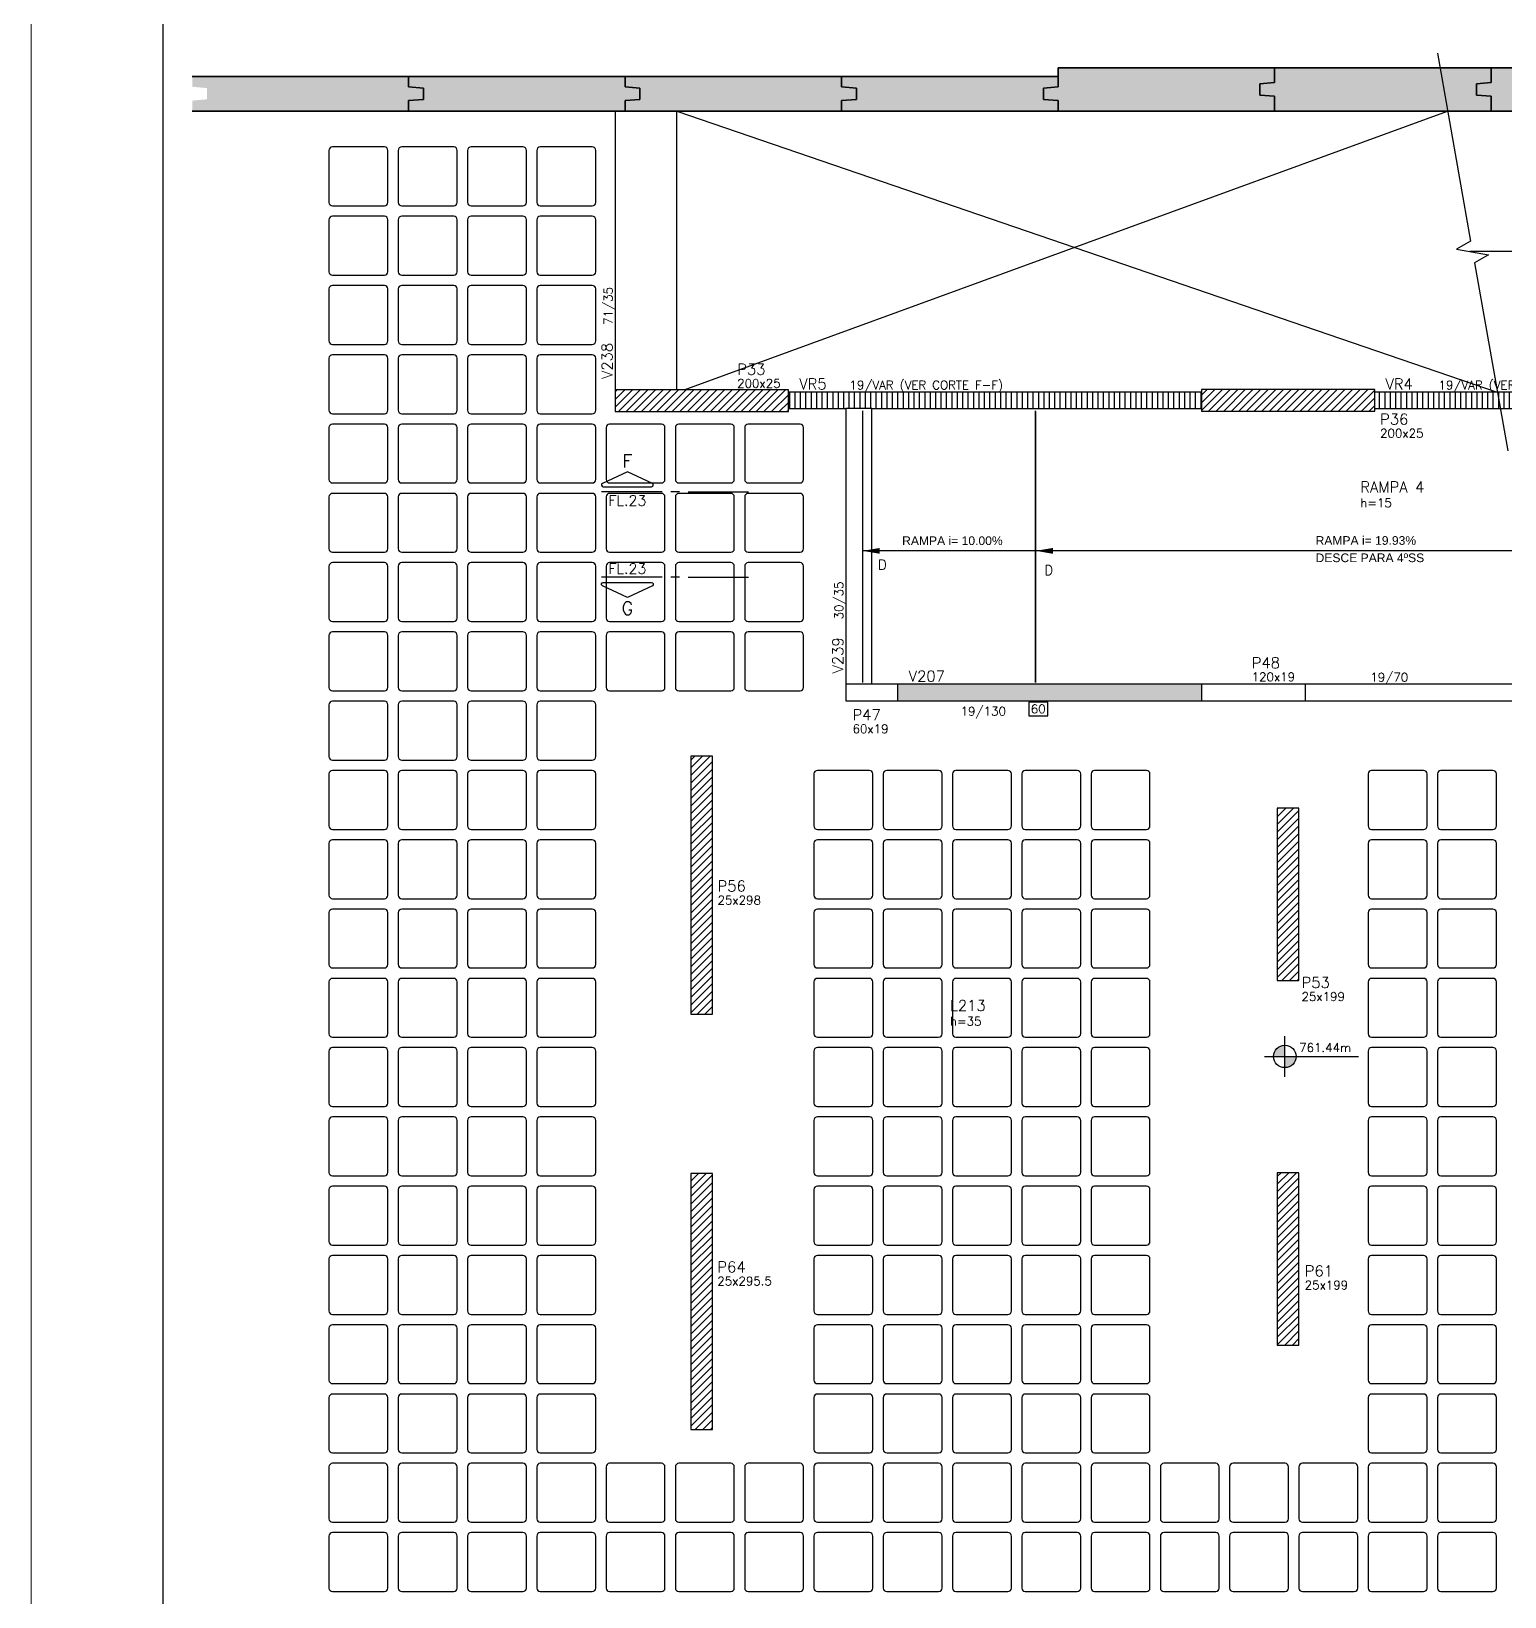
# Model space of a CAD drawing. Header units: millimetres. Extents: x 1860 to 8661, y -614 to 3837.
# Drawn here: x 1860 to 3561, y 933 to 2741 of the extents above; entities that cross this region are included whole.
import ezdxf
from ezdxf.enums import TextEntityAlignment as Align

# ---------------------------------------------------------------- set-up
doc = ezdxf.new("R2010")
doc.units = ezdxf.units.MM
for name, color, linetype in [('251', 5, 'Continuous'), ('F-AUX', 2, 'Continuous'), ('F-CORTE-INDICAÇÃO', 4, 'Continuous'), ('F-CUBETA', 1, 'Continuous'), ('F-HACHURA-DET', 1, 'Continuous'), ('F-LAJES-DIM', 2, 'Continuous'), ('F-LAJES-NOME', 4, 'Continuous'), ('F-NÍVEL-PLANTA', 2, 'Continuous'), ('F-PILARES-DIM', 172, 'Continuous'), ('F-PILARES-NOME', 170, 'Continuous'), ('F-SOLIDO-EST', 252, 'Continuous'), ('F-TEXTO', 6, 'Continuous'), ('F-VIGAS', 3, 'Continuous'), ('F-VIGAS-DIM', 2, 'Continuous'), ('F-VIGAS-NOME', 4, 'Continuous'), ('Pilares', 5, 'Continuous'), ('VIGA', 3, 'Continuous'), ('Vázio', 240, 'Continuous')]:
    doc.layers.add(name, color=color, linetype=linetype)
doc.layers.add('F-DESNIVEL-4', color=7, linetype='Continuous', true_color=0xc3f1b6)
doc.layers.add('FOLHA', color=255, linetype='Continuous', lineweight=5)
doc.styles.add('5385-ARQ-PB-BAS-PLA-TER-TORRE-A-106-TXT$0$R60-75', font='romans.shx', dxfattribs={"height": 0.1125})
doc.styles.add('MCP', font='romans.shx')
doc.styles.add('ROMANS', font='romans.shx')
doc.styles.get("Standard").update_dxf_attribs({"font": 'arial.ttf'})
pattern_1 = [(45, (3860.447, 999.075), (-4.419417, 4.419417), [])]
pattern_2 = [(90, (3860.447, 999.075), (-6.25, 4e-16), [])]

# ---------------------------------------------------------------- blocks, each defined once
blk = doc.blocks.new('_VAONER063650636500869008690')
at = {"layer": '251', "color": 1}
for p, q in [((-34, 30), (-34, -30)), ((30, 34), (-30, 34)), ((34, -30), (34, 30)), ((-30, -34), (30, -34))]:
    blk.add_line(p, q, dxfattribs=at)
for centre, start, end in [((-30, 30), 90, 180), ((30, 30), 0, 90), ((-30, -30), 180, 270), ((30, -30), 270, 0)]:
    blk.add_arc(centre, 4, start, end, dxfattribs=at)
blk = doc.blocks.new('Nível - Planta')
at = {"layer": 'F-NÍVEL-PLANTA'}
h = blk.add_hatch(color=71, dxfattribs=at)
h.paths.add_polyline_path([(0, 0), (0, 0.26, 0.414214), (-0.26, 0)])
h.paths.add_polyline_path([(0.26, 0), (0, 0), (0, -0.26, 0.414214)])
for p, q in [((0, -0.469), (0, 0.469)), ((-0.469, 0), (1.704, 0))]:
    blk.add_line(p, q, dxfattribs=at)
blk.add_circle((0, 0), 0.26, dxfattribs=at)
at = {"layer": 'F-TEXTO', "color": 3, "style": 'MCP'}
blk.add_attdef('NÍVEL', (0.333, 0.102), '', height=0.2, dxfattribs=at)
blk = doc.blocks.new('*U13')
at = {"layer": 'F-CORTE-INDICAÇÃO'}
for p, q in [((-100, 0), (-170, 0)), ((-80, 0), (-90, 0)), ((-70, 0), (0, 0))]:
    blk.add_line(p, q, dxfattribs=at)
blk.add_lwpolyline([(-112, 6, 0.802585), (-111.2, 9.8), (-140, 23.3), (-168.8, 9.8, 0.802585), (-168, 6)], format="xyb", close=True, dxfattribs=at)
at = {"layer": 'F-CORTE-INDICAÇÃO', "style": 'ROMANS'}
blk.add_attdef('CORTE', text='', height=15, dxfattribs=at).set_placement((-140, 35.8), align=Align.MIDDLE_CENTER)
at = {"layer": 'F-CORTE-INDICAÇÃO', "color": 2, "style": 'ROMANS'}
blk.add_attdef('FOLHA', text='', height=12, dxfattribs=at).set_placement((-140, -10), align=Align.MIDDLE_CENTER)
blk = doc.blocks.new('*U11')
at = {"layer": 'F-VIGAS-DIM', "color": 1}
blk.add_lwpolyline([(0, 0), (22, 0), (22, 16), (0, 16)], close=True, dxfattribs=at)
at = {"layer": 'F-VIGAS-DIM', "style": 'MCP'}
blk.add_attdef('DIM', text='', height=10, dxfattribs=at).set_placement((11, 8), align=Align.MIDDLE_CENTER)

msp = doc.modelspace()

# ---------------------------------------------------------------- hatches: boundary and pattern name
at = {"layer": 'F-DESNIVEL-4', "linetype": 'Continuous'}
h = msp.add_hatch(color=256, dxfattribs=at)
h.dxf.hatch_style = 1
h.paths.add_polyline_path([(3150.95, 1986.58), (2860.45, 1986.58), (2860.45, 1967.58), (3150.95, 1967.58)])
h = msp.add_hatch(color=256, dxfattribs=at)
h.dxf.hatch_style = 1
h.paths.add_polyline_path([(3210.95, 1986.58), (3150.95, 1986.58), (3150.95, 1967.58), (3210.95, 1967.58)])
at = {"layer": 'F-HACHURA-DET', "linetype": 'Continuous'}
h = msp.add_hatch(dxfattribs=at)
h.set_pattern_fill('LINE', color=256, scale=50, angle=90, style=0)
h.set_pattern_definition(pattern_2)
h.paths.add_polyline_path([(3210.95, 2305.08), (3210.95, 2324.08), (2815.45, 2324.08), (2733.95, 2324.08), (2733.95, 2305.08), (2800.45, 2305.08), (2830.45, 2305.08)])
h = msp.add_hatch(dxfattribs=at)
h.set_pattern_fill('LINE', color=256, scale=50, angle=90, style=0)
h.set_pattern_definition(pattern_2)
h.paths.add_polyline_path([(3641.45, 2305.08), (3641.45, 2324.08), (3410.95, 2324.08), (3410.95, 2305.08)])
at = {"layer": 'F-SOLIDO-EST'}
h = msp.add_hatch(color=256, dxfattribs=at)
h.dxf.hatch_style = 1
h.paths.add_polyline_path([(3278.45, 2680.08), (3295.45, 2681.58), (3295.45, 2698.58), (3045.45, 2698.58), (3045.45, 2676.58), (3028.45, 2675.08), (3028.45, 2662.08), (3045.45, 2660.58), (3045.45, 2648.58), (3295.45, 2648.58), (3295.45, 2665.58), (3278.45, 2667.08)])
h = msp.add_hatch(color=256, dxfattribs=at)
h.dxf.hatch_style = 1
h.paths.add_polyline_path([(3528.45, 2680.08), (3545.45, 2681.58), (3545.45, 2698.58), (3295.45, 2698.58), (3295.45, 2681.58), (3278.45, 2680.08), (3278.45, 2667.08), (3295.45, 2665.58), (3295.45, 2648.58), (3545.45, 2648.58), (3545.45, 2665.58), (3528.45, 2667.08)])
h = msp.add_hatch(color=256, dxfattribs=at)
h.dxf.hatch_style = 1
h.paths.add_polyline_path([(3795.45, 2698.58), (3545.45, 2698.58), (3545.45, 2681.58), (3528.45, 2680.08), (3528.45, 2667.08), (3545.45, 2665.58), (3545.45, 2648.58), (3795.45, 2648.58), (3795.45, 2665.58), (3778.45, 2667.08), (3778.45, 2680.08), (3795.45, 2681.58)])
h = msp.add_hatch(color=256, dxfattribs=at)
h.dxf.hatch_style = 1
h.paths.add_polyline_path([(2312.45, 2675.08), (2295.45, 2676.58), (2295.45, 2688.58), (2045.45, 2688.58), (2045.45, 2676.58), (2062.45, 2675.08), (2062.45, 2662.08), (2045.45, 2660.58), (2045.45, 2648.58), (2295.45, 2648.58), (2295.45, 2660.58), (2312.45, 2662.08)])
h = msp.add_hatch(color=256, dxfattribs=at)
h.dxf.hatch_style = 1
h.paths.add_polyline_path([(2562.45, 2675.08), (2545.45, 2676.58), (2545.45, 2688.58), (2295.45, 2688.58), (2295.45, 2676.58), (2312.45, 2675.08), (2312.45, 2662.08), (2295.45, 2660.58), (2295.45, 2648.58), (2545.45, 2648.58), (2545.45, 2660.58), (2562.45, 2662.08)])
h = msp.add_hatch(color=256, dxfattribs=at)
h.dxf.hatch_style = 1
h.paths.add_polyline_path([(2812.45, 2675.08), (2795.45, 2676.58), (2795.45, 2688.58), (2545.45, 2688.58), (2545.45, 2676.58), (2562.45, 2675.08), (2562.45, 2662.08), (2545.45, 2660.58), (2545.45, 2648.58), (2795.45, 2648.58), (2795.45, 2660.58), (2812.45, 2662.08)])
h = msp.add_hatch(color=256, dxfattribs=at)
h.dxf.hatch_style = 1
h.paths.add_polyline_path([(3028.45, 2675.08), (3045.45, 2676.58), (3045.45, 2688.58), (2795.45, 2688.58), (2795.45, 2676.58), (2812.45, 2675.08), (2812.45, 2662.08), (2795.45, 2660.58), (2795.45, 2648.58), (3045.45, 2648.58), (3045.45, 2660.58), (3028.45, 2662.08)])
at = {"layer": 'Pilares', "linetype": 'Continuous'}
h = msp.add_hatch(dxfattribs=at)
h.set_pattern_fill('ANSI31', color=256, scale=50, style=0)
h.set_pattern_definition(pattern_1)
h.paths.add_polyline_path([(2533.95, 2301.58), (2733.95, 2301.58), (2733.95, 2326.58), (2533.95, 2326.58)], flags=16)
h = msp.add_hatch(dxfattribs=at)
h.set_pattern_fill('ANSI31', color=256, scale=50, style=0)
h.set_pattern_definition(pattern_1)
h.paths.add_polyline_path([(3210.95, 2302.08), (3410.95, 2302.08), (3410.95, 2327.08), (3210.95, 2327.08)], flags=16)
h = msp.add_hatch(dxfattribs=at)
h.set_pattern_fill('ANSI31', color=256, scale=50, style=0)
h.set_pattern_definition(pattern_1)
h.paths.add_polyline_path([(2621.45, 1605.58), (2646.45, 1605.58), (2646.45, 1903.58), (2621.45, 1903.58)], flags=16)
h = msp.add_hatch(dxfattribs=at)
h.set_pattern_fill('ANSI31', color=256, scale=50, style=0)
h.set_pattern_definition(pattern_1)
h.paths.add_polyline_path([(3298.45, 1644.58), (3323.45, 1644.58), (3323.45, 1843.58), (3298.45, 1843.58)], flags=16)
h = msp.add_hatch(dxfattribs=at)
h.set_pattern_fill('ANSI31', color=256, scale=50, style=0)
h.set_pattern_definition(pattern_1)
h.paths.add_polyline_path([(2621.45, 1126.08), (2646.45, 1126.08), (2646.45, 1421.58), (2621.45, 1421.58)], flags=16)
h = msp.add_hatch(dxfattribs=at)
h.set_pattern_fill('ANSI31', color=256, scale=50, style=0)
h.set_pattern_definition(pattern_1)
h.paths.add_polyline_path([(3298.45, 1223.58), (3323.45, 1223.58), (3323.45, 1422.58), (3298.45, 1422.58)], flags=16)

# ---------------------------------------------------------------- linework, layer by layer
at = {"color": 30}
msp.add_line((2012.11, -552.63), (2012.11, 3776.4), dxfattribs=at)
at = {"layer": 'F-AUX', "color": 1}
for p, q in [((4554.45, 2486.33), (3520.98, 2486.33)), ((2819.45, 2302.58), (2819.45, 1988.58)), ((3019.45, 1988.58), (3019.45, 2302.58)), ((3019.45, 2301.58), (3019.45, 1988.58))]:
    msp.add_line(p, q, dxfattribs=at)
for points in [[(3483.31, 2715.46), (3521.74, 2498.4), (3505.54, 2489.04), (3542.4, 2482.56), (3526.2, 2473.2), (3564.59, 2256.13)], [(3677.45, 2140.72), (2819.45, 2140.72)]]:
    msp.add_lwpolyline(points, dxfattribs=at)
for points in [[(2839.44, 2137.36), (2819.45, 2140.72), (2839.45, 2144.03)], [(3039.44, 2137.36), (3019.45, 2140.72), (3039.45, 2144.03)]]:
    msp.add_solid(points, dxfattribs=at)
at = {"layer": 'F-VIGAS'}
for p, q in [((3295.45, 2698.58), (3045.45, 2698.58)), ((3045.45, 2698.58), (3045.45, 2676.58)), ((3045.45, 2676.58), (3045.45, 2698.58)), ((3045.45, 2698.58), (3295.45, 2698.58)), ((3295.45, 2681.58), (3295.45, 2698.58)), ((3295.45, 2698.58), (3295.45, 2681.58)), ((3545.45, 2698.58), (3295.45, 2698.58)), ((3295.45, 2698.58), (3295.45, 2681.58)), ((3295.45, 2681.58), (3295.45, 2698.58)), ((3295.45, 2698.58), (3545.45, 2698.58)), ((3545.45, 2681.58), (3545.45, 2698.58)), ((3545.45, 2698.58), (3545.45, 2681.58)), ((3795.45, 2698.58), (3545.45, 2698.58)), ((3545.45, 2698.58), (3545.45, 2681.58)), ((3545.45, 2681.58), (3545.45, 2698.58)), ((3545.45, 2698.58), (3795.45, 2698.58)), ((2295.45, 2688.58), (2045.45, 2688.58)), ((2045.45, 2688.58), (2295.45, 2688.58)), ((2295.45, 2676.58), (2295.45, 2688.58)), ((2295.45, 2688.58), (2295.45, 2676.58)), ((2545.45, 2688.58), (2295.45, 2688.58)), ((2295.45, 2688.58), (2295.45, 2676.58)), ((2295.45, 2676.58), (2295.45, 2688.58)), ((2295.45, 2688.58), (2545.45, 2688.58)), ((2312.45, 2675.08), (2295.45, 2676.58)), ((2295.45, 2676.58), (2312.45, 2675.08)), ((2295.45, 2676.58), (2312.45, 2675.08)), ((2312.45, 2675.08), (2295.45, 2676.58)), ((2545.45, 2676.58), (2545.45, 2688.58)), ((2545.45, 2688.58), (2545.45, 2676.58)), ((2795.45, 2688.58), (2545.45, 2688.58)), ((2545.45, 2688.58), (2545.45, 2676.58)), ((2545.45, 2676.58), (2545.45, 2688.58)), ((2545.45, 2688.58), (2795.45, 2688.58)), ((2562.45, 2675.08), (2545.45, 2676.58)), ((2545.45, 2676.58), (2562.45, 2675.08)), ((2545.45, 2676.58), (2562.45, 2675.08)), ((2562.45, 2675.08), (2545.45, 2676.58)), ((2795.45, 2676.58), (2795.45, 2688.58)), ((2795.45, 2688.58), (2795.45, 2676.58)), ((3045.45, 2688.58), (2795.45, 2688.58)), ((2795.45, 2688.58), (2795.45, 2676.58)), ((2795.45, 2676.58), (2795.45, 2688.58)), ((2795.45, 2688.58), (3045.45, 2688.58)), ((2812.45, 2675.08), (2795.45, 2676.58)), ((2795.45, 2676.58), (2812.45, 2675.08)), ((2795.45, 2676.58), (2812.45, 2675.08)), ((2812.45, 2675.08), (2795.45, 2676.58)), ((3045.45, 2676.58), (3028.45, 2675.08)), ((3028.45, 2675.08), (3045.45, 2676.58)), ((3028.45, 2675.08), (3045.45, 2676.58)), ((3045.45, 2676.58), (3028.45, 2675.08)), ((3045.45, 2676.58), (3045.45, 2688.58)), ((3045.45, 2688.58), (3045.45, 2676.58)), ((3278.45, 2680.08), (3295.45, 2681.58)), ((3295.45, 2681.58), (3278.45, 2680.08)), ((3295.45, 2681.58), (3278.45, 2680.08)), ((3278.45, 2680.08), (3295.45, 2681.58)), ((3278.45, 2667.08), (3278.45, 2680.08)), ((3278.45, 2680.08), (3278.45, 2667.08)), ((3278.45, 2680.08), (3278.45, 2667.08)), ((3278.45, 2667.08), (3278.45, 2680.08)), ((3528.45, 2680.08), (3545.45, 2681.58)), ((3545.45, 2681.58), (3528.45, 2680.08)), ((3545.45, 2681.58), (3528.45, 2680.08)), ((3528.45, 2680.08), (3545.45, 2681.58)), ((3528.45, 2667.08), (3528.45, 2680.08)), ((3528.45, 2680.08), (3528.45, 2667.08)), ((3528.45, 2680.08), (3528.45, 2667.08)), ((3528.45, 2667.08), (3528.45, 2680.08)), ((2295.45, 2660.58), (2312.45, 2662.08)), ((2312.45, 2662.08), (2295.45, 2660.58)), ((2312.45, 2662.08), (2295.45, 2660.58)), ((2295.45, 2660.58), (2312.45, 2662.08)), ((2295.45, 2648.58), (2295.45, 2660.58)), ((2295.45, 2660.58), (2295.45, 2648.58)), ((2295.45, 2660.58), (2295.45, 2648.58)), ((2295.45, 2648.58), (2295.45, 2660.58)), ((2312.45, 2662.08), (2312.45, 2675.08)), ((2312.45, 2675.08), (2312.45, 2662.08)), ((2312.45, 2675.08), (2312.45, 2662.08)), ((2312.45, 2662.08), (2312.45, 2675.08)), ((2545.45, 2660.58), (2562.45, 2662.08)), ((2562.45, 2662.08), (2545.45, 2660.58)), ((2562.45, 2662.08), (2545.45, 2660.58)), ((2545.45, 2660.58), (2562.45, 2662.08)), ((2545.45, 2648.58), (2545.45, 2660.58)), ((2545.45, 2660.58), (2545.45, 2648.58)), ((2545.45, 2660.58), (2545.45, 2648.58)), ((2545.45, 2648.58), (2545.45, 2660.58)), ((2562.45, 2662.08), (2562.45, 2675.08)), ((2562.45, 2675.08), (2562.45, 2662.08)), ((2562.45, 2675.08), (2562.45, 2662.08)), ((2562.45, 2662.08), (2562.45, 2675.08)), ((2795.45, 2660.58), (2812.45, 2662.08)), ((2812.45, 2662.08), (2795.45, 2660.58)), ((2812.45, 2662.08), (2795.45, 2660.58)), ((2795.45, 2660.58), (2812.45, 2662.08)), ((2795.45, 2648.58), (2795.45, 2660.58)), ((2795.45, 2660.58), (2795.45, 2648.58)), ((2795.45, 2660.58), (2795.45, 2648.58)), ((2795.45, 2648.58), (2795.45, 2660.58)), ((2812.45, 2662.08), (2812.45, 2675.08)), ((2812.45, 2675.08), (2812.45, 2662.08)), ((2812.45, 2675.08), (2812.45, 2662.08)), ((2812.45, 2662.08), (2812.45, 2675.08)), ((3028.45, 2675.08), (3028.45, 2662.08)), ((3028.45, 2662.08), (3028.45, 2675.08)), ((3028.45, 2662.08), (3028.45, 2675.08)), ((3028.45, 2675.08), (3028.45, 2662.08)), ((3028.45, 2662.08), (3045.45, 2660.58)), ((3045.45, 2660.58), (3028.45, 2662.08)), ((3045.45, 2660.58), (3028.45, 2662.08)), ((3028.45, 2662.08), (3045.45, 2660.58)), ((3045.45, 2660.58), (3045.45, 2648.58)), ((3045.45, 2648.58), (3045.45, 2660.58)), ((3045.45, 2648.58), (3045.45, 2660.58)), ((3045.45, 2660.58), (3045.45, 2648.58)), ((3295.45, 2665.58), (3278.45, 2667.08)), ((3278.45, 2667.08), (3295.45, 2665.58)), ((3278.45, 2667.08), (3295.45, 2665.58)), ((3295.45, 2665.58), (3278.45, 2667.08)), ((3295.45, 2648.58), (3295.45, 2665.58)), ((3295.45, 2665.58), (3295.45, 2648.58)), ((3295.45, 2665.58), (3295.45, 2648.58)), ((3295.45, 2648.58), (3295.45, 2665.58)), ((3545.45, 2665.58), (3528.45, 2667.08)), ((3528.45, 2667.08), (3545.45, 2665.58)), ((3528.45, 2667.08), (3545.45, 2665.58)), ((3545.45, 2665.58), (3528.45, 2667.08)), ((3545.45, 2648.58), (3545.45, 2665.58)), ((3545.45, 2665.58), (3545.45, 2648.58)), ((3545.45, 2665.58), (3545.45, 2648.58)), ((3545.45, 2648.58), (3545.45, 2665.58)), ((2045.45, 2648.58), (2295.45, 2648.58)), ((2295.45, 2648.58), (2045.45, 2648.58)), ((2295.45, 2648.58), (2545.45, 2648.58)), ((2545.45, 2648.58), (2295.45, 2648.58)), ((2545.45, 2648.58), (2795.45, 2648.58)), ((2795.45, 2648.58), (2545.45, 2648.58)), ((2795.45, 2648.58), (3045.45, 2648.58)), ((3045.45, 2648.58), (2795.45, 2648.58)), ((3045.45, 2648.58), (3295.45, 2648.58)), ((3295.45, 2648.58), (3045.45, 2648.58)), ((3295.45, 2648.58), (3545.45, 2648.58)), ((3545.45, 2648.58), (3295.45, 2648.58)), ((3545.45, 2648.58), (3795.45, 2648.58)), ((3795.45, 2648.58), (3545.45, 2648.58))]:
    msp.add_line(p, q, dxfattribs=at)
at = {"layer": 'FOLHA', "lineweight": 5}
msp.add_line((1859.7, -613.6), (1859.7, 3837.36), dxfattribs=at)
at = {"layer": 'Pilares', "linetype": 'Continuous'}
for points in [[(2533.95, 2301.58), (2733.95, 2301.58), (2733.95, 2326.58), (2533.95, 2326.58), (2533.95, 2301.58)], [(3210.95, 2302.08), (3410.95, 2302.08), (3410.95, 2327.08), (3210.95, 2327.08), (3210.95, 2302.08)], [(2800.45, 1967.58), (2860.45, 1967.58), (2860.45, 1986.58), (2800.45, 1986.58), (2800.45, 1967.58)], [(3210.95, 1967.58), (3330.95, 1967.58), (3330.95, 1986.58), (3210.95, 1986.58), (3210.95, 1967.58)], [(2621.45, 1605.58), (2646.45, 1605.58), (2646.45, 1903.58), (2621.45, 1903.58), (2621.45, 1605.58)], [(3298.45, 1644.58), (3323.45, 1644.58), (3323.45, 1843.58), (3298.45, 1843.58), (3298.45, 1644.58)], [(2621.45, 1126.08), (2646.45, 1126.08), (2646.45, 1421.58), (2621.45, 1421.58), (2621.45, 1126.08)], [(3298.45, 1223.58), (3323.45, 1223.58), (3323.45, 1422.58), (3298.45, 1422.58), (3298.45, 1223.58)]]:
    msp.add_lwpolyline(points, dxfattribs=at)
at = {"layer": 'VIGA'}
for points in [[(2533.95, 2648.58), (2533.95, 2326.58)], [(2604.95, 2326.58), (2604.95, 2648.58)], [(2815.45, 2324.08), (2733.95, 2324.08)], [(3210.95, 2324.08), (2815.45, 2324.08)], [(3641.45, 2324.08), (3410.95, 2324.08)], [(2733.95, 2305.08), (2800.45, 2305.08)], [(2800.45, 2305.08), (2800.45, 1986.58)], [(2830.45, 2305.08), (2800.45, 2305.08)], [(2830.45, 1986.58), (2830.45, 2305.08)], [(2830.45, 2305.08), (3210.95, 2305.08)], [(3410.95, 2305.08), (3641.45, 2305.08)], [(3210.95, 1986.58), (2860.45, 1986.58)], [(3650.95, 1986.58), (3330.95, 1986.58)], [(2860.45, 1967.58), (3210.95, 1967.58)], [(3330.95, 1967.58), (3641.45, 1967.58)]]:
    msp.add_lwpolyline(points, dxfattribs=at)
at = {"layer": 'Vázio'}
for p, q in [((2604.95, 2648.58), (3552.58, 2324.08)), ((2613.69, 2326.58), (3495.15, 2648.58))]:
    msp.add_line(p, q, dxfattribs=at)

# ---------------------------------------------------------------- block references
at = {"layer": 'F-CORTE-INDICAÇÃO', "linetype": 'Continuous'}
msp.add_blockref('*U13', (2688.05, 2208.81), dxfattribs=at).add_auto_attribs({'FOLHA': 'FL.23', 'CORTE': 'F'})
ref = msp.add_blockref('*U13', (2688.05, 2110.2), dxfattribs=dict(at, xscale=-1, rotation=180))
ref.add_attrib('FOLHA', 'FL.23', dxfattribs={"color": 2, "height": 12, "style": 'ROMANS'}).set_placement((2548.05, 2120.2), align=Align.MIDDLE_CENTER)
ref.add_attrib('CORTE', 'G', dxfattribs={"height": 15, "style": 'ROMANS'}).set_placement((2548.05, 2074.44), align=Align.MIDDLE_CENTER)
at = {"layer": 'F-CUBETA'}
for p in [(2237.45, 2573.08), (2317.45, 2573.08), (2397.45, 2573.08), (2477.45, 2573.08), (2237.45, 2493.08), (2317.45, 2493.08), (2397.45, 2493.08), (2477.45, 2493.08), (2237.45, 2413.08), (2317.45, 2413.08), (2397.45, 2413.08), (2477.45, 2413.08), (2237.45, 2333.08), (2317.45, 2333.08), (2397.45, 2333.08), (2477.45, 2333.08), (2237.45, 2253.08), (2317.45, 2253.08), (2397.45, 2253.08), (2477.45, 2253.08), (2557.45, 2253.08), (2637.45, 2253.08), (2717.45, 2253.08), (2237.45, 2173.08), (2317.45, 2173.08), (2397.45, 2173.08), (2477.45, 2173.08), (2557.45, 2173.08), (2637.45, 2173.08), (2717.45, 2173.08), (2237.45, 2093.08), (2317.45, 2093.08), (2397.45, 2093.08), (2477.45, 2093.08), (2557.45, 2093.08), (2637.45, 2093.08), (2717.45, 2093.08), (2237.45, 2013.08), (2317.45, 2013.08), (2397.45, 2013.08), (2477.45, 2013.08), (2557.45, 2013.08), (2637.45, 2013.08), (2717.45, 2013.08), (2237.45, 1933.08), (2317.45, 1933.08), (2397.45, 1933.08), (2477.45, 1933.08), (2237.45, 1853.08), (2317.45, 1853.08), (2397.45, 1853.08), (2477.45, 1853.08), (2797.45, 1853.08), (2877.45, 1853.08), (2957.45, 1853.08), (3037.45, 1853.08), (3117.45, 1853.08), (3437.45, 1853.08), (3517.45, 1853.08), (2237.45, 1773.08), (2317.45, 1773.08), (2397.45, 1773.08), (2477.45, 1773.08), (2797.45, 1773.08), (2877.45, 1773.08), (2957.45, 1773.08), (3037.45, 1773.08), (3117.45, 1773.08), (3437.45, 1773.08), (3517.45, 1773.08), (2237.45, 1693.08), (2317.45, 1693.08), (2397.45, 1693.08), (2477.45, 1693.08), (2797.45, 1693.08), (2877.45, 1693.08), (2957.45, 1693.08), (3037.45, 1693.08), (3117.45, 1693.08), (3437.45, 1693.08), (3517.45, 1693.08), (2237.45, 1613.08), (2317.45, 1613.08), (2397.45, 1613.08), (2477.45, 1613.08), (2797.45, 1613.08), (2877.45, 1613.08), (2957.45, 1613.08), (3037.45, 1613.08), (3117.45, 1613.08), (3437.45, 1613.08), (3517.45, 1613.08), (2237.45, 1533.08), (2317.45, 1533.08), (2397.45, 1533.08), (2477.45, 1533.08), (2797.45, 1533.08), (2877.45, 1533.08), (2957.45, 1533.08), (3037.45, 1533.08), (3117.45, 1533.08), (3437.45, 1533.08), (3517.45, 1533.08), (2237.45, 1453.08), (2317.45, 1453.08), (2397.45, 1453.08), (2477.45, 1453.08), (2797.45, 1453.08), (2877.45, 1453.08), (2957.45, 1453.08), (3037.45, 1453.08), (3117.45, 1453.08), (3437.45, 1453.08), (3517.45, 1453.08), (2237.45, 1373.08), (2317.45, 1373.08), (2397.45, 1373.08), (2477.45, 1373.08), (2797.45, 1373.08), (2877.45, 1373.08), (2957.45, 1373.08), (3037.45, 1373.08), (3117.45, 1373.08), (3437.45, 1373.08), (3517.45, 1373.08), (2237.45, 1293.08), (2317.45, 1293.08), (2397.45, 1293.08), (2477.45, 1293.08), (2797.45, 1293.08), (2877.45, 1293.08), (2957.45, 1293.08), (3037.45, 1293.08), (3117.45, 1293.08), (3437.45, 1293.08), (3517.45, 1293.08), (2237.45, 1213.08), (2317.45, 1213.08), (2397.45, 1213.08), (2477.45, 1213.08), (2797.45, 1213.08), (2877.45, 1213.08), (2957.45, 1213.08), (3037.45, 1213.08), (3117.45, 1213.08), (3437.45, 1213.08), (3517.45, 1213.08), (2237.45, 1133.08), (2317.45, 1133.08), (2397.45, 1133.08), (2477.45, 1133.08), (2797.45, 1133.08), (2877.45, 1133.08), (2957.45, 1133.08), (3037.45, 1133.08), (3117.45, 1133.08), (3437.45, 1133.08), (3517.45, 1133.08), (2237.45, 1053.08), (2317.45, 1053.08), (2397.45, 1053.08), (2477.45, 1053.08), (2557.45, 1053.08), (2637.45, 1053.08), (2717.45, 1053.08), (2797.45, 1053.08), (2877.45, 1053.08), (2957.45, 1053.08), (3037.45, 1053.08), (3117.45, 1053.08), (3197.45, 1053.08), (3277.45, 1053.08), (3357.45, 1053.08), (3437.45, 1053.08), (3517.45, 1053.08), (2237.45, 973.08), (2317.45, 973.08), (2397.45, 973.08), (2477.45, 973.08), (2557.45, 973.08), (2637.45, 973.08), (2717.45, 973.08), (2797.45, 973.08), (2877.45, 973.08), (2957.45, 973.08), (3037.45, 973.08), (3117.45, 973.08), (3197.45, 973.08), (3277.45, 973.08), (3357.45, 973.08), (3437.45, 973.08), (3517.45, 973.08)]:
    msp.add_blockref('_VAONER063650636500869008690', p, dxfattribs=at)
at = {"layer": 'F-NÍVEL-PLANTA', "linetype": 'Continuous', "xscale": 50, "yscale": 50, "zscale": 50}
msp.add_blockref('Nível - Planta', (3307.14, 1556.95), dxfattribs=at).add_auto_attribs({'NÍVEL': '761.44m'})
at = {"layer": 'F-VIGAS-DIM', "linetype": 'Continuous'}
msp.add_blockref('*U11', (3011.4, 1950.16), dxfattribs=at).add_auto_attribs({'DIM': '60'})

# ---------------------------------------------------------------- texts
at = {"layer": 'F-AUX', "char_height": 10, "width": 201.1437, "attachment_point": 1, "line_spacing_factor": 0.941778}
for s, insert in [('RAMPA i= 10.00%', (2865.31, 2157.43)), ('RAMPA i= 19.93%', (3342.73, 2157.68)), ('DESCE PARA 4ºSS', (3342.73, 2137.68))]:
    msp.add_mtext(s, dxfattribs=dict(at, insert=insert))
at = {"layer": 'F-AUX', "char_height": 11.25, "width": 61.3796, "attachment_point": 7, "style": '5385-ARQ-PB-BAS-PLA-TER-TORRE-A-106-TXT$0$R60-75'}
for insert in [(2837.4, 2119.12), (3029.66, 2112.76)]:
    msp.add_mtext('D', dxfattribs=dict(at, insert=insert))
at = {"layer": 'F-LAJES-DIM', "linetype": 'Continuous', "style": 'MCP'}
for s, p in [('h=15', (3394.36, 2191.11)), ('h=35', (2920.49, 1592.47))]:
    msp.add_text(s, height=10, dxfattribs=at).set_placement(p)
at = {"layer": 'F-LAJES-NOME', "linetype": 'Continuous', "style": 'MCP'}
for s, p in [('RAMPA 4', (3394.36, 2208.11)), ('L213', (2920.49, 1609.47))]:
    msp.add_text(s, height=12.5, dxfattribs=at).set_placement(p)
at = {"layer": 'F-PILARES-DIM', "linetype": 'Continuous', "style": 'MCP'}
for s, p in [('200x25', (2674.79, 2329.1)), ('200x25', (3417.2, 2271.45)), ('120x19', (3268.89, 1990.13)), ('60x19', (2808, 1930.18)), ('25x298', (2652.1, 1732.39)), ('25x199', (3326.46, 1621.02)), ('25x295.5', (2651.86, 1292.55)), ('25x199', (3330.16, 1287.93))]:
    msp.add_text(s, height=10, dxfattribs=at).set_placement(p)
at = {"layer": 'F-PILARES-NOME', "linetype": 'Continuous', "style": 'MCP'}
for s, p in [('P33', (2674.79, 2344.1)), ('P36', (3417.2, 2286.45)), ('P48', (3268.89, 2005.13)), ('P47', (2808, 1945.18)), ('P56', (2652.1, 1747.39)), ('P53', (3326.46, 1636.02)), ('P64', (2651.86, 1307.55)), ('P61', (3330.16, 1302.93))]:
    msp.add_text(s, height=12.5, dxfattribs=at).set_placement(p)
at = {"layer": 'F-VIGAS-DIM', "linetype": 'Continuous', "style": 'MCP'}
for s, p in [('71/35', (2530.82, 2401.58)), ('30/35', (2797.32, 2061.58))]:
    msp.add_text(s, height=10, rotation=90, dxfattribs=at).set_placement(p)
for s, p in [('19/VAR (VER CORTE F-F)', (2804.43, 2327.2)), ('19/VAR (VER CORTE F-F)', (3484.67, 2327.2)), ('19/70', (3405.95, 1989.7)), ('19/130', (2932.88, 1950.47))]:
    msp.add_text(s, height=10, dxfattribs=at).set_placement(p)
at = {"layer": 'F-VIGAS-NOME', "linetype": 'Continuous', "style": 'MCP'}
for s, p in [('V238', (2530.82, 2339.08)), ('V239', (2797.32, 1999.08))]:
    msp.add_text(s, height=12.5, rotation=90, dxfattribs=at).set_placement(p)
for s, p in [('VR5', (2746.45, 2327.2)), ('VR4', (3423.45, 2327.2)), ('V207', (2872.95, 1989.7))]:
    msp.add_text(s, height=12.5, dxfattribs=at).set_placement(p)

doc.saveas('drawing.dxf')
